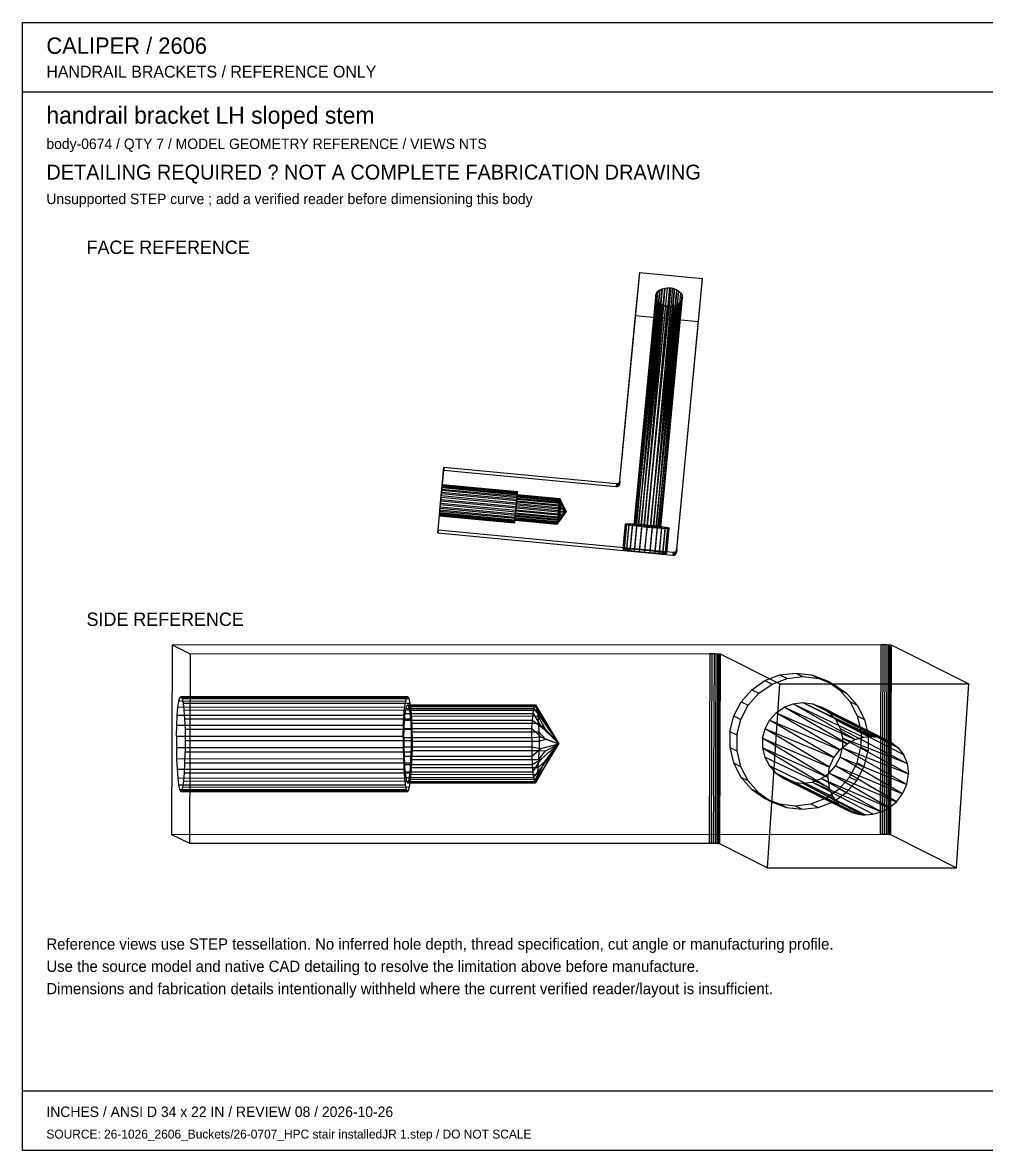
# Model space of a CAD drawing. Header units: inches. Extents: x 0.5 to 33.5, y 0.5 to 21.5.
# Drawn here: x 0.47 to 18.47, y 0.47 to 21.53 of the extents above; entities that cross this region are included whole.
import ezdxf

# ---------------------------------------------------------------- set-up
doc = ezdxf.new("R2010")
doc.units = ezdxf.units.IN
doc.header["$MEASUREMENT"] = 0

msp = doc.modelspace()

# ---------------------------------------------------------------- linework, layer by layer
at = {"layer": 'OUTLINE'}
for p, q in [((0.472, 21.528), (33.528, 21.528)), ((0.472, 0.472), (0.472, 21.528)), ((0.472, 20.236), (33.528, 20.236)), ((11.624, 12.973), (11.994, 16.861)), ((11.918, 16.061), (11.994, 16.861)), ((11.994, 16.861), (13.165, 16.75)), ((12.684, 11.692), (13.165, 16.75)), ((13.089, 15.95), (13.165, 16.75)), ((11.888, 12.154), (12.302, 16.466)), ((11.903, 12.155), (12.329, 16.506)), ((12.302, 16.466), (11.903, 12.155)), ((11.931, 12.155), (12.367, 16.537)), ((12.329, 16.506), (11.931, 12.155)), ((11.971, 12.154), (12.411, 16.558)), ((12.367, 16.537), (11.971, 12.154)), ((12.02, 12.15), (12.461, 16.572)), ((12.411, 16.558), (12.02, 12.15)), ((12.077, 12.146), (12.513, 16.577)), ((12.461, 16.572), (12.077, 12.146)), ((12.136, 12.141), (12.558, 16.576)), ((12.136, 12.141), (12.579, 16.573)), ((12.603, 16.569), (12.196, 12.135)), ((12.196, 12.135), (12.643, 16.557)), ((12.643, 16.557), (12.252, 12.128)), ((12.252, 12.128), (12.685, 16.539)), ((12.292, 16.421), (12.302, 16.466)), ((12.685, 16.539), (12.301, 12.122)), ((12.301, 12.122), (12.725, 16.512)), ((12.302, 16.466), (12.329, 16.506)), ((12.329, 16.506), (12.367, 16.537)), ((12.341, 12.116), (12.76, 16.478)), ((12.367, 16.537), (12.411, 16.558)), ((12.369, 12.111), (12.784, 16.436)), ((12.784, 16.436), (12.383, 12.107)), ((12.411, 16.558), (12.461, 16.572)), ((12.461, 16.572), (12.513, 16.577)), ((12.513, 16.577), (12.558, 16.576)), ((12.558, 16.576), (12.579, 16.573)), ((12.579, 16.573), (12.603, 16.569)), ((12.603, 16.569), (12.643, 16.557)), ((12.643, 16.557), (12.685, 16.539)), ((12.685, 16.539), (12.725, 16.512)), ((12.725, 16.512), (12.76, 16.478)), ((12.76, 16.478), (12.784, 16.436)), ((12.784, 16.436), (12.791, 16.39)), ((12.292, 16.421), (11.888, 12.151)), ((12.292, 16.421), (11.888, 12.154)), ((11.888, 12.151), (12.3, 16.375)), ((12.3, 16.375), (11.902, 12.147)), ((12.323, 16.334), (11.93, 12.142)), ((12.358, 16.299), (11.969, 12.136)), ((11.969, 12.136), (12.399, 16.272)), ((12.399, 16.272), (12.018, 12.13)), ((12.018, 12.13), (12.441, 16.254)), ((12.441, 16.254), (12.075, 12.123)), ((12.075, 12.123), (12.481, 16.242)), ((12.504, 16.238), (12.134, 12.117)), ((12.134, 12.117), (12.526, 16.235)), ((12.194, 12.112), (12.623, 16.239)), ((12.571, 16.234), (12.194, 12.112)), ((12.25, 12.108), (12.673, 16.253)), ((12.623, 16.239), (12.25, 12.108)), ((12.292, 16.421), (12.3, 16.375)), ((12.3, 16.375), (12.323, 16.334)), ((12.3, 12.104), (12.717, 16.274)), ((12.673, 16.253), (12.3, 12.104)), ((12.323, 16.334), (12.358, 16.299)), ((12.34, 12.103), (12.755, 16.305)), ((12.717, 16.274), (12.34, 12.103)), ((12.358, 16.299), (12.399, 16.272)), ((12.368, 12.103), (12.781, 16.345)), ((12.755, 16.305), (12.368, 12.103)), ((12.382, 12.104), (12.791, 16.39)), ((12.781, 16.345), (12.382, 12.104)), ((12.383, 12.107), (12.791, 16.39)), ((12.399, 16.272), (12.441, 16.254)), ((12.441, 16.254), (12.481, 16.242)), ((12.481, 16.242), (12.504, 16.238)), ((12.504, 16.238), (12.526, 16.235)), ((12.526, 16.235), (12.571, 16.234)), ((12.571, 16.234), (12.623, 16.239)), ((12.623, 16.239), (12.673, 16.253)), ((12.673, 16.253), (12.717, 16.274)), ((12.717, 16.274), (12.755, 16.305)), ((12.755, 16.305), (12.781, 16.345)), ((12.781, 16.345), (12.791, 16.39)), ((11.619, 12.917), (11.918, 16.061)), ((11.918, 16.061), (13.089, 15.95)), ((12.679, 11.636), (13.089, 15.95)), ((8.224, 12.001), (8.335, 13.171)), ((8.229, 12.056), (8.34, 13.226)), ((8.34, 13.226), (8.335, 13.171)), ((8.335, 13.171), (11.555, 12.864)), ((8.34, 13.226), (11.56, 12.92)), ((8.299, 12.797), (8.304, 12.846)), ((8.301, 12.818), (8.305, 12.862)), ((8.304, 12.846), (8.307, 12.882)), ((8.304, 12.846), (9.709, 12.713)), ((8.305, 12.862), (8.308, 12.892)), ((8.305, 12.862), (9.711, 12.728)), ((8.307, 12.882), (8.309, 12.902)), ((8.307, 12.882), (9.713, 12.748)), ((8.308, 12.892), (8.31, 12.905)), ((8.308, 12.892), (9.714, 12.758)), ((8.31, 12.905), (8.309, 12.902)), ((8.309, 12.902), (9.715, 12.768)), ((8.31, 12.905), (9.715, 12.772)), ((11.56, 12.92), (11.555, 12.864)), ((11.555, 12.864), (11.569, 12.865)), ((11.56, 12.92), (11.573, 12.92)), ((11.573, 12.92), (11.569, 12.865)), ((11.569, 12.865), (11.581, 12.868)), ((11.573, 12.92), (11.586, 12.923)), ((11.586, 12.923), (11.581, 12.868)), ((11.581, 12.868), (11.593, 12.874)), ((11.586, 12.923), (11.598, 12.929)), ((11.598, 12.929), (11.593, 12.874)), ((11.593, 12.874), (11.603, 12.882)), ((11.598, 12.929), (11.608, 12.937)), ((11.608, 12.937), (11.603, 12.882)), ((11.603, 12.882), (11.611, 12.892)), ((11.608, 12.937), (11.616, 12.948)), ((11.616, 12.948), (11.611, 12.892)), ((11.611, 12.892), (11.617, 12.904)), ((11.616, 12.948), (11.622, 12.96)), ((11.622, 12.96), (11.617, 12.904)), ((11.617, 12.904), (11.619, 12.917)), ((11.624, 12.973), (11.619, 12.917)), ((11.622, 12.96), (11.624, 12.973)), ((8.281, 12.599), (8.287, 12.67)), ((8.283, 12.627), (8.29, 12.697)), ((8.287, 12.67), (8.294, 12.737)), ((8.287, 12.67), (9.693, 12.536)), ((8.29, 12.697), (8.296, 12.762)), ((8.29, 12.697), (9.695, 12.563)), ((8.294, 12.737), (8.299, 12.797)), ((8.294, 12.737), (9.699, 12.603)), ((8.296, 12.762), (8.301, 12.818)), ((8.296, 12.762), (9.701, 12.628)), ((8.299, 12.797), (9.705, 12.663)), ((8.301, 12.818), (9.706, 12.684)), ((9.699, 12.603), (9.705, 12.663)), ((9.699, 12.602), (9.703, 12.648)), ((9.701, 12.628), (9.706, 12.684)), ((9.701, 12.631), (9.705, 12.671)), ((9.703, 12.648), (9.706, 12.684)), ((9.703, 12.648), (10.495, 12.572)), ((9.705, 12.663), (9.709, 12.713)), ((9.705, 12.671), (9.708, 12.701)), ((9.705, 12.671), (10.498, 12.596)), ((9.706, 12.684), (9.711, 12.728)), ((9.706, 12.684), (9.709, 12.709)), ((9.706, 12.684), (10.499, 12.609)), ((9.708, 12.701), (9.71, 12.717)), ((9.708, 12.701), (10.5, 12.625)), ((9.709, 12.713), (9.713, 12.748)), ((9.709, 12.709), (9.71, 12.72)), ((9.709, 12.709), (10.501, 12.633)), ((9.71, 12.72), (10.502, 12.645)), ((9.71, 12.72), (9.71, 12.717)), ((9.71, 12.717), (10.502, 12.642)), ((9.711, 12.728), (9.714, 12.758)), ((9.713, 12.748), (9.715, 12.768)), ((9.714, 12.758), (9.715, 12.772)), ((9.715, 12.772), (9.715, 12.768)), ((10.499, 12.609), (10.501, 12.633)), ((10.5, 12.625), (10.502, 12.642)), ((10.501, 12.633), (10.502, 12.645)), ((10.501, 12.633), (10.543, 12.558)), ((10.502, 12.645), (10.502, 12.642)), ((10.502, 12.645), (10.543, 12.558)), ((10.502, 12.642), (10.542, 12.555)), ((8.26, 12.381), (8.264, 12.43)), ((8.262, 12.409), (8.268, 12.465)), ((8.264, 12.43), (8.27, 12.49)), ((8.264, 12.43), (9.67, 12.296)), ((8.268, 12.465), (8.274, 12.53)), ((8.268, 12.465), (9.673, 12.332)), ((8.27, 12.49), (8.276, 12.557)), ((8.27, 12.49), (9.675, 12.356)), ((8.274, 12.53), (8.281, 12.599)), ((8.274, 12.53), (9.679, 12.396)), ((8.276, 12.557), (8.283, 12.627)), ((8.276, 12.557), (9.682, 12.423)), ((8.281, 12.599), (9.686, 12.466)), ((8.283, 12.627), (9.688, 12.494)), ((9.675, 12.356), (9.682, 12.423)), ((9.677, 12.378), (9.683, 12.433)), ((9.679, 12.396), (9.686, 12.466)), ((9.681, 12.411), (9.686, 12.468)), ((9.682, 12.423), (9.688, 12.494)), ((9.683, 12.433), (9.688, 12.491)), ((9.683, 12.433), (10.475, 12.358)), ((9.686, 12.466), (9.693, 12.536)), ((9.686, 12.468), (9.692, 12.526)), ((9.686, 12.468), (10.478, 12.393)), ((9.688, 12.494), (9.695, 12.563)), ((9.688, 12.491), (9.694, 12.548)), ((9.688, 12.491), (10.48, 12.416)), ((9.692, 12.526), (9.697, 12.581)), ((9.692, 12.526), (10.484, 12.451)), ((9.693, 12.536), (9.699, 12.603)), ((9.694, 12.548), (9.699, 12.602)), ((9.694, 12.548), (10.486, 12.473)), ((9.695, 12.563), (9.701, 12.628)), ((9.697, 12.581), (9.701, 12.631)), ((9.697, 12.581), (10.489, 12.506)), ((9.699, 12.602), (10.491, 12.526)), ((9.701, 12.631), (10.494, 12.555)), ((10.478, 12.393), (10.533, 12.463)), ((10.478, 12.393), (10.484, 12.451)), ((10.48, 12.416), (10.535, 12.476)), ((10.48, 12.416), (10.486, 12.473)), ((10.484, 12.451), (10.489, 12.506)), ((10.484, 12.451), (10.533, 12.463)), ((10.486, 12.473), (10.491, 12.526)), ((10.486, 12.473), (10.535, 12.476)), ((10.489, 12.506), (10.494, 12.555)), ((10.489, 12.506), (10.533, 12.463)), ((10.491, 12.526), (10.495, 12.572)), ((10.491, 12.526), (10.535, 12.476)), ((10.494, 12.555), (10.498, 12.596)), ((10.494, 12.555), (10.539, 12.521)), ((10.495, 12.572), (10.499, 12.609)), ((10.495, 12.572), (10.54, 12.53)), ((10.498, 12.596), (10.5, 12.625)), ((10.498, 12.596), (10.539, 12.521)), ((10.499, 12.609), (10.54, 12.53)), ((10.5, 12.625), (10.542, 12.555)), ((10.533, 12.463), (10.624, 12.391)), ((10.533, 12.463), (10.579, 12.427)), ((10.535, 12.476), (10.624, 12.391)), ((10.535, 12.476), (10.579, 12.434)), ((10.539, 12.521), (10.581, 12.456)), ((10.54, 12.53), (10.582, 12.46)), ((10.542, 12.555), (10.583, 12.473)), ((10.543, 12.558), (10.583, 12.474)), ((10.579, 12.434), (10.624, 12.391)), ((10.579, 12.427), (10.624, 12.391)), ((10.581, 12.456), (10.624, 12.391)), ((10.582, 12.46), (10.624, 12.391)), ((10.583, 12.474), (10.624, 12.391)), ((10.583, 12.473), (10.624, 12.391)), ((8.254, 12.325), (8.256, 12.345)), ((8.254, 12.321), (8.255, 12.335)), ((8.254, 12.325), (9.66, 12.191)), ((8.254, 12.325), (8.254, 12.321)), ((8.254, 12.321), (9.659, 12.188)), ((8.255, 12.335), (8.258, 12.365)), ((8.255, 12.335), (9.661, 12.201)), ((8.256, 12.345), (8.26, 12.381)), ((8.256, 12.345), (9.662, 12.211)), ((8.258, 12.365), (8.262, 12.409)), ((8.258, 12.365), (9.664, 12.231)), ((8.26, 12.381), (9.665, 12.247)), ((8.262, 12.409), (9.668, 12.275)), ((9.661, 12.201), (9.664, 12.231)), ((9.662, 12.211), (9.665, 12.247)), ((9.664, 12.231), (9.668, 12.275)), ((9.664, 12.24), (9.665, 12.251)), ((9.665, 12.242), (9.664, 12.24)), ((9.664, 12.24), (10.456, 12.164)), ((9.665, 12.247), (9.67, 12.296)), ((9.665, 12.251), (9.668, 12.275)), ((9.665, 12.242), (9.666, 12.259)), ((9.665, 12.251), (10.458, 12.176)), ((9.665, 12.242), (10.457, 12.167)), ((9.666, 12.259), (9.669, 12.288)), ((9.666, 12.259), (10.458, 12.184)), ((9.668, 12.275), (9.673, 12.332)), ((9.668, 12.275), (9.671, 12.312)), ((9.668, 12.275), (10.46, 12.2)), ((9.669, 12.288), (9.673, 12.329)), ((9.669, 12.288), (10.461, 12.213)), ((9.67, 12.296), (9.675, 12.356)), ((9.671, 12.312), (9.676, 12.358)), ((9.671, 12.312), (10.463, 12.236)), ((9.673, 12.332), (9.679, 12.396)), ((9.673, 12.329), (9.677, 12.378)), ((9.673, 12.329), (10.465, 12.254)), ((9.676, 12.358), (9.681, 12.411)), ((9.676, 12.358), (10.468, 12.283)), ((9.677, 12.378), (10.47, 12.303)), ((9.681, 12.411), (10.473, 12.336)), ((10.456, 12.164), (10.512, 12.242)), ((10.457, 12.167), (10.513, 12.245)), ((10.458, 12.184), (10.513, 12.245)), ((10.458, 12.176), (10.512, 12.242)), ((10.458, 12.184), (10.461, 12.213)), ((10.46, 12.2), (10.515, 12.27)), ((10.46, 12.2), (10.463, 12.236)), ((10.461, 12.213), (10.516, 12.279)), ((10.461, 12.213), (10.465, 12.254)), ((10.463, 12.236), (10.468, 12.283)), ((10.463, 12.236), (10.515, 12.27)), ((10.465, 12.254), (10.47, 12.303)), ((10.465, 12.254), (10.516, 12.279)), ((10.468, 12.283), (10.473, 12.336)), ((10.468, 12.283), (10.52, 12.323)), ((10.47, 12.303), (10.475, 12.358)), ((10.47, 12.303), (10.521, 12.337)), ((10.473, 12.336), (10.478, 12.393)), ((10.473, 12.336), (10.52, 12.323)), ((10.475, 12.358), (10.48, 12.416)), ((10.475, 12.358), (10.521, 12.337)), ((10.478, 12.393), (10.52, 12.323)), ((10.478, 12.393), (10.624, 12.391)), ((10.48, 12.416), (10.521, 12.337)), ((10.48, 12.416), (10.624, 12.391)), ((10.512, 12.242), (10.568, 12.316)), ((10.513, 12.245), (10.568, 12.318)), ((10.515, 12.27), (10.57, 12.33)), ((10.516, 12.279), (10.57, 12.335)), ((10.52, 12.323), (10.624, 12.391)), ((10.52, 12.323), (10.572, 12.357)), ((10.521, 12.337), (10.624, 12.391)), ((10.521, 12.337), (10.573, 12.364)), ((10.568, 12.318), (10.624, 12.391)), ((10.568, 12.316), (10.624, 12.391)), ((10.57, 12.335), (10.624, 12.391)), ((10.57, 12.33), (10.624, 12.391)), ((10.572, 12.357), (10.624, 12.391)), ((10.573, 12.364), (10.624, 12.391)), ((8.229, 12.056), (8.224, 12.001)), ((8.229, 12.056), (12.62, 11.639)), ((9.659, 12.188), (9.661, 12.201)), ((9.66, 12.191), (9.659, 12.188)), ((9.66, 12.191), (9.662, 12.211)), ((10.456, 12.164), (10.458, 12.176)), ((10.457, 12.167), (10.456, 12.164)), ((10.457, 12.167), (10.458, 12.184)), ((10.458, 12.176), (10.46, 12.2)), ((11.684, 11.702), (11.729, 12.17)), ((11.684, 11.697), (11.728, 12.165)), ((11.707, 11.691), (11.751, 12.159)), ((11.708, 11.704), (11.753, 12.172)), ((11.729, 12.17), (11.728, 12.165)), ((11.728, 12.165), (11.751, 12.159)), ((11.729, 12.17), (11.753, 12.172)), ((11.751, 12.159), (11.797, 12.15)), ((11.752, 11.682), (11.797, 12.15)), ((11.753, 12.172), (11.799, 12.172)), ((11.754, 11.704), (11.799, 12.172)), ((11.797, 12.15), (11.862, 12.14)), ((11.799, 12.172), (11.865, 12.169)), ((11.818, 11.672), (11.862, 12.14)), ((11.82, 11.701), (11.865, 12.169)), ((11.862, 12.14), (11.943, 12.13)), ((11.865, 12.169), (11.946, 12.164)), ((11.888, 12.154), (11.903, 12.155)), ((11.888, 12.154), (11.888, 12.151)), ((11.888, 12.151), (11.902, 12.147)), ((11.899, 11.662), (11.943, 12.13)), ((11.902, 11.696), (11.946, 12.164)), ((11.902, 12.147), (11.93, 12.142)), ((11.903, 12.155), (11.931, 12.155)), ((11.93, 12.142), (11.969, 12.136)), ((11.931, 12.155), (11.971, 12.154)), ((11.943, 12.13), (12.035, 12.12)), ((11.946, 12.164), (12.039, 12.157)), ((11.969, 12.136), (12.018, 12.13)), ((11.971, 12.154), (12.02, 12.15)), ((11.991, 11.652), (12.035, 12.12)), ((11.994, 11.689), (12.039, 12.157)), ((12.018, 12.13), (12.075, 12.123)), ((12.02, 12.15), (12.077, 12.146)), ((12.035, 12.12), (12.133, 12.11)), ((12.039, 12.157), (12.137, 12.148)), ((12.075, 12.123), (12.134, 12.117)), ((12.077, 12.146), (12.136, 12.141)), ((12.089, 11.642), (12.133, 12.11)), ((12.092, 11.681), (12.137, 12.148)), ((12.133, 12.11), (12.232, 12.101)), ((12.134, 12.117), (12.194, 12.112)), ((12.136, 12.141), (12.196, 12.135)), ((12.137, 12.148), (12.235, 12.139)), ((12.187, 11.633), (12.232, 12.101)), ((12.19, 11.671), (12.235, 12.139)), ((12.194, 12.112), (12.25, 12.108)), ((12.196, 12.135), (12.252, 12.128)), ((12.232, 12.101), (12.324, 12.094)), ((12.235, 12.139), (12.327, 12.128)), ((12.25, 12.108), (12.3, 12.104)), ((12.252, 12.128), (12.301, 12.122)), ((12.28, 11.626), (12.324, 12.094)), ((12.283, 11.66), (12.327, 12.128)), ((12.3, 12.104), (12.34, 12.103)), ((12.301, 12.122), (12.341, 12.116)), ((12.324, 12.094), (12.406, 12.089)), ((12.327, 12.128), (12.408, 12.118)), ((12.34, 12.103), (12.368, 12.103)), ((12.341, 12.116), (12.369, 12.111)), ((12.361, 11.621), (12.406, 12.089)), ((12.364, 11.65), (12.408, 12.118)), ((12.368, 12.103), (12.382, 12.104)), ((12.369, 12.111), (12.383, 12.107)), ((12.383, 12.107), (12.382, 12.104)), ((12.406, 12.089), (12.472, 12.086)), ((12.408, 12.118), (12.473, 12.108)), ((12.427, 11.618), (12.472, 12.086)), ((12.429, 11.64), (12.473, 12.108)), ((12.472, 12.086), (12.518, 12.086)), ((12.473, 12.108), (12.519, 12.099)), ((12.473, 11.618), (12.518, 12.086)), ((12.475, 11.632), (12.519, 12.099)), ((12.497, 11.62), (12.542, 12.088)), ((12.498, 11.625), (12.542, 12.093)), ((12.518, 12.086), (12.542, 12.088)), ((12.519, 12.099), (12.542, 12.093)), ((12.542, 12.093), (12.542, 12.088)), ((8.224, 12.001), (12.615, 11.583)), ((11.684, 11.702), (11.708, 11.704)), ((11.684, 11.702), (11.684, 11.697)), ((11.684, 11.697), (11.707, 11.691)), ((11.707, 11.691), (11.752, 11.682)), ((11.708, 11.704), (11.754, 11.704)), ((11.752, 11.682), (11.818, 11.672)), ((11.754, 11.704), (11.82, 11.701)), ((11.818, 11.672), (11.899, 11.662)), ((11.82, 11.701), (11.902, 11.696)), ((11.899, 11.662), (11.991, 11.652)), ((11.902, 11.696), (11.994, 11.689)), ((11.991, 11.652), (12.089, 11.642)), ((11.994, 11.689), (12.092, 11.681)), ((12.089, 11.642), (12.187, 11.633)), ((12.092, 11.681), (12.19, 11.671)), ((12.187, 11.633), (12.28, 11.626)), ((12.19, 11.671), (12.283, 11.66)), ((12.28, 11.626), (12.361, 11.621)), ((12.283, 11.66), (12.364, 11.65)), ((12.361, 11.621), (12.427, 11.618)), ((12.364, 11.65), (12.429, 11.64)), ((12.427, 11.618), (12.473, 11.618)), ((12.429, 11.64), (12.475, 11.632)), ((12.473, 11.618), (12.497, 11.62)), ((12.475, 11.632), (12.498, 11.625)), ((12.498, 11.625), (12.497, 11.62)), ((12.62, 11.639), (12.615, 11.583)), ((12.615, 11.583), (12.628, 11.584)), ((12.62, 11.639), (12.633, 11.639)), ((12.633, 11.639), (12.628, 11.584)), ((12.628, 11.584), (12.641, 11.587)), ((12.633, 11.639), (12.646, 11.642)), ((12.646, 11.642), (12.641, 11.587)), ((12.641, 11.587), (12.653, 11.593)), ((12.646, 11.642), (12.658, 11.648)), ((12.658, 11.648), (12.653, 11.593)), ((12.653, 11.593), (12.663, 11.601)), ((12.658, 11.648), (12.668, 11.656)), ((12.668, 11.656), (12.663, 11.601)), ((12.663, 11.601), (12.671, 11.611)), ((12.668, 11.656), (12.676, 11.667)), ((12.676, 11.667), (12.671, 11.611)), ((12.671, 11.611), (12.677, 11.623)), ((12.676, 11.667), (12.682, 11.679)), ((12.682, 11.679), (12.677, 11.623)), ((12.677, 11.623), (12.679, 11.636)), ((12.684, 11.692), (12.679, 11.636)), ((12.682, 11.679), (12.684, 11.692)), ((3.267, 9.913), (3.252, 6.373)), ((3.267, 9.913), (16.495, 9.917)), ((3.267, 9.913), (3.602, 9.745)), ((16.495, 9.917), (16.48, 6.377)), ((16.495, 9.917), (16.535, 9.916)), ((16.535, 9.916), (16.52, 6.377)), ((16.535, 9.916), (16.573, 9.916)), ((16.573, 9.916), (16.558, 6.377)), ((16.573, 9.916), (16.609, 9.915)), ((16.609, 9.915), (16.594, 6.376)), ((16.609, 9.915), (16.639, 9.914)), ((16.639, 9.914), (16.624, 6.374)), ((16.639, 9.914), (16.663, 9.912)), ((16.663, 9.912), (16.649, 6.373)), ((16.663, 9.912), (16.68, 9.91)), ((16.68, 9.91), (16.665, 6.371)), ((16.688, 9.908), (16.673, 6.369)), ((16.68, 9.91), (16.688, 9.908)), ((16.688, 9.908), (18.137, 9.184)), ((3.602, 9.745), (3.587, 6.206)), ((3.602, 9.745), (13.303, 9.748)), ((13.303, 9.748), (13.288, 6.209)), ((13.303, 9.748), (13.342, 9.748)), ((13.342, 9.748), (13.327, 6.209)), ((13.342, 9.748), (13.381, 9.747)), ((13.381, 9.747), (13.366, 6.208)), ((13.381, 9.747), (13.416, 9.746)), ((13.416, 9.746), (13.401, 6.207)), ((13.416, 9.746), (13.447, 9.745)), ((13.447, 9.745), (13.432, 6.206)), ((13.447, 9.745), (13.471, 9.743)), ((13.471, 9.743), (13.456, 6.204)), ((13.471, 9.743), (13.487, 9.742)), ((13.487, 9.742), (13.473, 6.202)), ((13.496, 9.74), (13.481, 6.2)), ((13.487, 9.742), (13.496, 9.74)), ((13.496, 9.74), (14.609, 9.183)), ((14.331, 9.243), (14.61, 9.349)), ((14.465, 9.176), (14.744, 9.282)), ((14.61, 9.349), (14.905, 9.385)), ((14.61, 9.349), (14.744, 9.282)), ((14.744, 9.282), (15.039, 9.318)), ((14.905, 9.385), (15.039, 9.318)), ((14.905, 9.385), (15.201, 9.349)), ((15.039, 9.318), (15.335, 9.282)), ((15.201, 9.349), (15.479, 9.244)), ((15.201, 9.349), (15.335, 9.282)), ((15.335, 9.282), (15.613, 9.177)), ((13.887, 8.85), (14.085, 9.074)), ((14.085, 9.074), (14.331, 9.243)), ((14.085, 9.074), (14.219, 9.007)), ((14.219, 9.007), (14.465, 9.176)), ((14.331, 9.243), (14.465, 9.176)), ((14.381, 5.75), (14.609, 9.183)), ((14.609, 9.183), (18.137, 9.184)), ((15.479, 9.244), (15.723, 9.074)), ((15.479, 9.244), (15.613, 9.177)), ((15.613, 9.177), (15.857, 9.007)), ((15.723, 9.074), (15.919, 8.851)), ((15.723, 9.074), (15.857, 9.007)), ((17.909, 5.751), (18.137, 9.184)), ((3.374, 8.749), (3.392, 8.862)), ((3.392, 8.862), (3.411, 8.928)), ((3.392, 8.862), (7.625, 8.864)), ((3.411, 8.928), (3.431, 8.944)), ((3.411, 8.928), (7.644, 8.93)), ((3.431, 8.944), (7.664, 8.945)), ((3.431, 8.944), (3.451, 8.908)), ((3.451, 8.908), (7.684, 8.91)), ((3.451, 8.908), (3.469, 8.823)), ((7.607, 8.751), (7.625, 8.864)), ((7.625, 8.864), (7.644, 8.93)), ((7.644, 8.93), (7.664, 8.945)), ((7.664, 8.945), (7.684, 8.91)), ((7.684, 8.91), (7.702, 8.825)), ((13.748, 8.585), (13.887, 8.85)), ((13.887, 8.85), (14.021, 8.783)), ((14.021, 8.783), (14.219, 9.007)), ((15.857, 9.007), (16.053, 8.783)), ((15.919, 8.851), (16.056, 8.586)), ((15.919, 8.851), (16.053, 8.783)), ((3.36, 8.596), (3.374, 8.749)), ((3.374, 8.749), (7.607, 8.751)), ((3.469, 8.823), (7.702, 8.825)), ((3.469, 8.823), (3.486, 8.694)), ((3.486, 8.694), (7.718, 8.695)), ((3.486, 8.694), (3.498, 8.527)), ((7.593, 8.598), (7.607, 8.751)), ((7.617, 8.628), (7.631, 8.721)), ((7.631, 8.721), (7.647, 8.775)), ((7.631, 8.721), (10.017, 8.722)), ((7.647, 8.775), (7.663, 8.788)), ((7.647, 8.775), (10.033, 8.776)), ((7.663, 8.788), (10.049, 8.789)), ((7.663, 8.788), (7.68, 8.759)), ((7.68, 8.759), (10.066, 8.76)), ((7.68, 8.759), (7.695, 8.689)), ((7.695, 8.689), (10.081, 8.69)), ((7.695, 8.689), (7.708, 8.582)), ((7.702, 8.825), (7.718, 8.695)), ((7.718, 8.695), (7.731, 8.529)), ((10.003, 8.629), (10.017, 8.722)), ((10.017, 8.722), (10.033, 8.776)), ((10.017, 8.722), (10.173, 8.508)), ((10.033, 8.776), (10.049, 8.789)), ((10.033, 8.776), (10.173, 8.508)), ((10.049, 8.789), (10.173, 8.508)), ((10.049, 8.789), (10.482, 8.061)), ((10.049, 8.789), (10.066, 8.76)), ((10.049, 8.789), (10.213, 8.488)), ((10.066, 8.76), (10.081, 8.69)), ((10.066, 8.76), (10.213, 8.488)), ((10.081, 8.69), (10.094, 8.583)), ((10.081, 8.69), (10.213, 8.488)), ((13.882, 8.518), (14.021, 8.783)), ((14.418, 8.507), (14.539, 8.643)), ((14.539, 8.643), (14.688, 8.746)), ((14.539, 8.643), (15.864, 8.062)), ((15.731, 7.953), (14.539, 8.643)), ((14.688, 8.746), (14.858, 8.811)), ((14.688, 8.746), (16.015, 8.141)), ((15.864, 8.062), (14.688, 8.746)), ((14.858, 8.811), (15.037, 8.833)), ((14.858, 8.811), (16.171, 8.185)), ((16.015, 8.141), (14.858, 8.811)), ((15.037, 8.833), (16.307, 8.197)), ((15.037, 8.833), (16.372, 8.195)), ((15.037, 8.833), (15.217, 8.811)), ((15.217, 8.811), (16.563, 8.153)), ((16.442, 8.185), (15.217, 8.811)), ((15.217, 8.811), (15.386, 8.746)), ((15.386, 8.746), (16.689, 8.092)), ((16.563, 8.153), (15.386, 8.746)), ((15.386, 8.746), (15.534, 8.643)), ((15.534, 8.643), (16.812, 7.996)), ((16.689, 8.092), (15.534, 8.643)), ((15.534, 8.643), (15.654, 8.508)), ((16.053, 8.783), (16.19, 8.519)), ((3.35, 8.412), (3.36, 8.596)), ((3.36, 8.596), (7.593, 8.598)), ((3.498, 8.527), (7.731, 8.529)), ((3.498, 8.527), (3.507, 8.334)), ((7.583, 8.413), (7.593, 8.598)), ((7.597, 8.351), (7.605, 8.502)), ((7.605, 8.502), (7.617, 8.628)), ((7.605, 8.502), (9.991, 8.503)), ((7.617, 8.628), (10.003, 8.629)), ((7.708, 8.582), (10.094, 8.583)), ((7.708, 8.582), (7.719, 8.446)), ((7.719, 8.446), (10.105, 8.446)), ((7.719, 8.446), (7.726, 8.286)), ((7.731, 8.529), (7.74, 8.335)), ((9.983, 8.351), (9.991, 8.503)), ((9.991, 8.503), (10.003, 8.629)), ((9.991, 8.503), (10.157, 8.382)), ((10.003, 8.629), (10.157, 8.382)), ((10.094, 8.583), (10.105, 8.446)), ((10.094, 8.583), (10.229, 8.346)), ((10.105, 8.446), (10.112, 8.287)), ((10.105, 8.446), (10.229, 8.346)), ((10.173, 8.508), (10.482, 8.061)), ((10.173, 8.508), (10.328, 8.285)), ((10.213, 8.488), (10.482, 8.061)), ((10.213, 8.488), (10.348, 8.275)), ((13.675, 8.295), (13.748, 8.585)), ((13.748, 8.585), (13.882, 8.518)), ((13.809, 8.228), (13.882, 8.518)), ((14.333, 8.346), (14.418, 8.507)), ((14.418, 8.507), (15.731, 7.953)), ((15.617, 7.806), (14.418, 8.507)), ((15.654, 8.508), (16.917, 7.862)), ((15.654, 8.508), (15.737, 8.347)), ((16.056, 8.586), (16.126, 8.296)), ((16.056, 8.586), (16.19, 8.519)), ((16.19, 8.519), (16.26, 8.229)), ((3.345, 8.208), (3.35, 8.412)), ((3.35, 8.412), (7.583, 8.413)), ((3.507, 8.334), (7.74, 8.335)), ((3.507, 8.334), (3.511, 8.124)), ((7.577, 8.209), (7.583, 8.413)), ((7.592, 8.182), (7.597, 8.351)), ((7.597, 8.351), (9.983, 8.351)), ((7.726, 8.286), (10.112, 8.287)), ((7.726, 8.286), (7.729, 8.114)), ((7.74, 8.335), (7.744, 8.126)), ((9.978, 8.183), (9.983, 8.351)), ((9.983, 8.351), (10.147, 8.192)), ((10.112, 8.287), (10.115, 8.115)), ((10.112, 8.287), (10.237, 8.147)), ((10.157, 8.382), (10.32, 8.222)), ((10.229, 8.346), (10.355, 8.204)), ((10.32, 8.222), (10.482, 8.061)), ((10.328, 8.285), (10.482, 8.061)), ((10.348, 8.275), (10.482, 8.061)), ((13.675, 8.295), (13.674, 7.997)), ((13.675, 8.295), (13.809, 8.228)), ((13.809, 8.228), (13.808, 7.93)), ((14.289, 8.17), (14.333, 8.346)), ((14.333, 8.346), (15.617, 7.806)), ((15.537, 7.628), (14.333, 8.346)), ((15.737, 8.347), (16.988, 7.693)), ((15.737, 8.347), (15.78, 8.171)), ((16.126, 8.296), (16.125, 7.998)), ((16.126, 8.296), (16.26, 8.229)), ((16.26, 8.229), (16.259, 7.931)), ((3.345, 8.208), (3.344, 7.994)), ((3.345, 8.208), (7.577, 8.209)), ((3.511, 8.124), (3.51, 7.911)), ((3.511, 8.124), (7.744, 8.126)), ((7.577, 8.209), (7.577, 7.995)), ((7.592, 8.182), (7.591, 8.007)), ((7.591, 8.007), (9.978, 8.008)), ((7.591, 8.007), (7.595, 7.835)), ((7.592, 8.182), (9.978, 8.183)), ((7.729, 8.114), (7.728, 7.939)), ((7.729, 8.114), (10.115, 8.115)), ((7.744, 8.126), (7.743, 7.912)), ((9.978, 8.183), (10.147, 8.192)), ((9.978, 8.183), (9.978, 8.008)), ((9.978, 8.008), (9.981, 7.835)), ((9.978, 8.008), (10.146, 7.976)), ((10.043, 7.334), (10.482, 8.061)), ((10.115, 8.115), (10.114, 7.939)), ((10.115, 8.115), (10.237, 8.147)), ((10.146, 7.976), (10.314, 8.019)), ((10.147, 8.192), (10.315, 8.127)), ((10.17, 7.634), (10.482, 8.061)), ((10.21, 7.614), (10.482, 8.061)), ((10.237, 8.147), (10.359, 8.104)), ((10.314, 8.019), (10.482, 8.061)), ((10.315, 8.127), (10.482, 8.061)), ((10.318, 7.919), (10.482, 8.061)), ((10.326, 7.848), (10.482, 8.061)), ((10.346, 7.838), (10.482, 8.061)), ((10.354, 7.901), (10.482, 8.061)), ((10.355, 8.204), (10.482, 8.061)), ((10.359, 8.104), (10.482, 8.061)), ((10.359, 7.996), (10.482, 8.061)), ((14.289, 8.17), (15.537, 7.628)), ((15.507, 7.433), (14.289, 8.17)), ((14.289, 8.17), (14.289, 7.988)), ((15.731, 7.953), (15.864, 8.062)), ((15.78, 8.171), (15.779, 7.989)), ((15.78, 8.171), (17.011, 7.501)), ((16.988, 7.693), (15.78, 8.171)), ((15.864, 8.062), (16.015, 8.141)), ((16.015, 8.141), (16.171, 8.185)), ((16.171, 8.185), (16.307, 8.197)), ((16.307, 8.197), (16.372, 8.195)), ((16.372, 8.195), (16.442, 8.185)), ((16.442, 8.185), (16.563, 8.153)), ((16.563, 8.153), (16.689, 8.092)), ((16.689, 8.092), (16.812, 7.996)), ((3.344, 7.994), (7.577, 7.995)), ((3.344, 7.994), (3.348, 7.785)), ((3.504, 7.706), (3.51, 7.911)), ((3.51, 7.911), (7.743, 7.912)), ((7.577, 7.995), (7.581, 7.786)), ((7.595, 7.835), (9.981, 7.835)), ((7.595, 7.835), (7.602, 7.676)), ((7.723, 7.77), (7.728, 7.939)), ((7.728, 7.939), (10.114, 7.939)), ((7.737, 7.708), (7.743, 7.912)), ((9.981, 7.835), (10.146, 7.976)), ((9.981, 7.835), (9.988, 7.676)), ((10.11, 7.771), (10.114, 7.939)), ((10.11, 7.771), (10.236, 7.931)), ((10.114, 7.939), (10.236, 7.931)), ((10.154, 7.777), (10.318, 7.919)), ((10.17, 7.634), (10.326, 7.848)), ((10.21, 7.614), (10.346, 7.838)), ((10.226, 7.741), (10.354, 7.901)), ((10.236, 7.931), (10.359, 7.996)), ((13.674, 7.997), (13.808, 7.93)), ((13.674, 7.997), (13.744, 7.707)), ((13.808, 7.93), (13.878, 7.64)), ((15.507, 7.433), (14.289, 7.988)), ((14.289, 7.988), (15.53, 7.241)), ((14.289, 7.988), (14.331, 7.812)), ((15.53, 7.241), (14.331, 7.812)), ((14.331, 7.812), (14.415, 7.651)), ((15.537, 7.628), (15.617, 7.806)), ((15.617, 7.806), (15.731, 7.953)), ((15.65, 7.652), (15.735, 7.813)), ((15.735, 7.813), (15.779, 7.989)), ((16.901, 7.127), (15.735, 7.813)), ((15.735, 7.813), (16.98, 7.306)), ((16.98, 7.306), (15.779, 7.989)), ((15.779, 7.989), (17.011, 7.501)), ((16.053, 7.708), (16.125, 7.998)), ((16.125, 7.998), (16.259, 7.931)), ((16.187, 7.641), (16.259, 7.931)), ((16.812, 7.996), (16.917, 7.862)), ((16.917, 7.862), (16.988, 7.693)), ((3.348, 7.785), (7.581, 7.786)), ((3.348, 7.785), (3.356, 7.591)), ((3.356, 7.591), (7.589, 7.592)), ((3.356, 7.591), (3.369, 7.425)), ((3.494, 7.522), (3.504, 7.706)), ((3.504, 7.706), (7.737, 7.708)), ((7.581, 7.786), (7.589, 7.592)), ((7.589, 7.592), (7.602, 7.426)), ((7.602, 7.676), (9.988, 7.676)), ((7.602, 7.676), (7.612, 7.539)), ((7.704, 7.493), (7.715, 7.619)), ((7.715, 7.619), (7.723, 7.77)), ((7.715, 7.619), (10.101, 7.62)), ((7.723, 7.77), (10.11, 7.771)), ((7.727, 7.523), (7.737, 7.708)), ((9.988, 7.676), (10.154, 7.777)), ((9.988, 7.676), (9.998, 7.539)), ((9.998, 7.539), (10.154, 7.777)), ((10.012, 7.433), (10.17, 7.634)), ((10.027, 7.363), (10.17, 7.634)), ((10.043, 7.334), (10.17, 7.634)), ((10.043, 7.334), (10.21, 7.614)), ((10.06, 7.346), (10.21, 7.614)), ((10.076, 7.401), (10.21, 7.614)), ((10.09, 7.494), (10.226, 7.741)), ((10.09, 7.494), (10.101, 7.62)), ((10.101, 7.62), (10.11, 7.771)), ((10.101, 7.62), (10.226, 7.741)), ((13.744, 7.707), (13.878, 7.64)), ((13.744, 7.707), (13.881, 7.443)), ((13.878, 7.64), (14.015, 7.376)), ((15.601, 7.072), (14.415, 7.651)), ((14.415, 7.651), (14.534, 7.516)), ((15.507, 7.433), (15.537, 7.628)), ((15.53, 7.516), (15.65, 7.652)), ((16.786, 6.98), (15.65, 7.652)), ((15.65, 7.652), (16.901, 7.127)), ((15.913, 7.443), (16.053, 7.708)), ((16.047, 7.376), (16.187, 7.641)), ((16.053, 7.708), (16.187, 7.641)), ((16.988, 7.693), (17.011, 7.501)), ((3.369, 7.425), (7.602, 7.426)), ((3.369, 7.425), (3.385, 7.295)), ((3.48, 7.369), (3.494, 7.522)), ((3.48, 7.369), (7.713, 7.37)), ((3.494, 7.522), (7.727, 7.523)), ((7.602, 7.426), (7.618, 7.297)), ((7.612, 7.539), (9.998, 7.539)), ((7.612, 7.539), (7.625, 7.432)), ((7.625, 7.432), (10.012, 7.433)), ((7.625, 7.432), (7.641, 7.362)), ((7.674, 7.346), (7.689, 7.4)), ((7.689, 7.4), (7.704, 7.493)), ((7.689, 7.4), (10.076, 7.401)), ((7.696, 7.258), (7.713, 7.37)), ((7.704, 7.493), (10.09, 7.494)), ((7.713, 7.37), (7.727, 7.523)), ((9.998, 7.539), (10.012, 7.433)), ((10.012, 7.433), (10.027, 7.363)), ((10.06, 7.346), (10.076, 7.401)), ((10.076, 7.401), (10.09, 7.494)), ((13.881, 7.443), (14.015, 7.376)), ((13.881, 7.443), (14.078, 7.219)), ((14.015, 7.376), (14.212, 7.152)), ((15.706, 6.938), (14.534, 7.516)), ((14.534, 7.516), (15.828, 6.842)), ((14.534, 7.516), (14.683, 7.413)), ((15.828, 6.842), (14.683, 7.413)), ((14.683, 7.413), (15.955, 6.781)), ((14.683, 7.413), (14.852, 7.348)), ((15.211, 7.348), (15.38, 7.413)), ((15.38, 7.413), (15.53, 7.516)), ((16.503, 6.793), (15.38, 7.413)), ((15.38, 7.413), (16.654, 6.871)), ((15.507, 7.433), (15.53, 7.241)), ((16.654, 6.871), (15.53, 7.516)), ((15.53, 7.516), (16.786, 6.98)), ((15.715, 7.22), (15.913, 7.443)), ((15.849, 7.153), (16.047, 7.376)), ((15.913, 7.443), (16.047, 7.376)), ((16.98, 7.306), (17.011, 7.501)), ((3.385, 7.295), (7.618, 7.297)), ((3.385, 7.295), (3.404, 7.21)), ((3.404, 7.21), (7.636, 7.211)), ((3.404, 7.21), (3.424, 7.175)), ((3.424, 7.175), (3.444, 7.19)), ((3.424, 7.175), (7.656, 7.176)), ((3.444, 7.19), (3.463, 7.256)), ((3.444, 7.19), (7.677, 7.191)), ((3.463, 7.256), (3.48, 7.369)), ((3.463, 7.256), (7.696, 7.258)), ((7.618, 7.297), (7.636, 7.211)), ((7.636, 7.211), (7.656, 7.176)), ((7.641, 7.362), (10.027, 7.363)), ((7.641, 7.362), (7.657, 7.333)), ((7.656, 7.176), (7.677, 7.191)), ((7.657, 7.333), (7.674, 7.346)), ((7.657, 7.333), (10.043, 7.334)), ((7.674, 7.346), (10.06, 7.346)), ((7.677, 7.191), (7.696, 7.258)), ((10.027, 7.363), (10.043, 7.334)), ((10.043, 7.334), (10.06, 7.346)), ((14.078, 7.219), (14.212, 7.152)), ((14.078, 7.219), (14.322, 7.049)), ((15.955, 6.781), (14.852, 7.348)), ((14.852, 7.348), (16.076, 6.748)), ((14.852, 7.348), (15.031, 7.326)), ((15.031, 7.326), (15.211, 7.348)), ((16.145, 6.739), (15.031, 7.326)), ((15.031, 7.326), (16.21, 6.736)), ((16.346, 6.748), (15.211, 7.348)), ((15.211, 7.348), (16.503, 6.793)), ((15.469, 7.05), (15.715, 7.22)), ((15.53, 7.241), (15.601, 7.072)), ((15.715, 7.22), (15.849, 7.153)), ((16.901, 7.127), (16.98, 7.306)), ((14.212, 7.152), (14.456, 6.982)), ((14.322, 7.049), (14.456, 6.982)), ((14.322, 7.049), (14.6, 6.944)), ((14.456, 6.982), (14.734, 6.877)), ((15.191, 6.944), (15.469, 7.05)), ((15.325, 6.877), (15.603, 6.983)), ((15.469, 7.05), (15.603, 6.983)), ((15.601, 7.072), (15.706, 6.938)), ((15.603, 6.983), (15.849, 7.153)), ((16.654, 6.871), (16.786, 6.98)), ((16.786, 6.98), (16.901, 7.127)), ((14.6, 6.944), (14.734, 6.877)), ((14.6, 6.944), (14.895, 6.908)), ((14.734, 6.877), (15.029, 6.841)), ((14.895, 6.908), (15.191, 6.944)), ((14.895, 6.908), (15.029, 6.841)), ((15.029, 6.841), (15.325, 6.877)), ((15.191, 6.944), (15.325, 6.877)), ((15.706, 6.938), (15.828, 6.842)), ((15.828, 6.842), (15.955, 6.781)), ((15.955, 6.781), (16.076, 6.748)), ((16.076, 6.748), (16.145, 6.739)), ((16.145, 6.739), (16.21, 6.736)), ((16.21, 6.736), (16.346, 6.748)), ((16.346, 6.748), (16.503, 6.793)), ((16.503, 6.793), (16.654, 6.871)), ((3.252, 6.373), (16.48, 6.377)), ((3.252, 6.373), (3.587, 6.206)), ((16.48, 6.377), (16.52, 6.377)), ((16.52, 6.377), (16.558, 6.377)), ((16.558, 6.377), (16.594, 6.376)), ((16.594, 6.376), (16.624, 6.374)), ((16.624, 6.374), (16.649, 6.373)), ((16.649, 6.373), (16.665, 6.371)), ((16.665, 6.371), (16.673, 6.369)), ((16.673, 6.369), (17.909, 5.751)), ((3.587, 6.206), (13.288, 6.209)), ((13.288, 6.209), (13.327, 6.209)), ((13.327, 6.209), (13.366, 6.208)), ((13.366, 6.208), (13.401, 6.207)), ((13.401, 6.207), (13.432, 6.206)), ((13.432, 6.206), (13.456, 6.204)), ((13.456, 6.204), (13.473, 6.202)), ((13.473, 6.202), (13.481, 6.2)), ((13.481, 6.2), (14.381, 5.75)), ((14.381, 5.75), (17.909, 5.751)), ((0.472, 1.583), (33.528, 1.583)), ((33.528, 0.472), (0.472, 0.472))]:
    msp.add_line(p, q, dxfattribs=at)

# ---------------------------------------------------------------- texts
at = {"layer": 'ANNOTATION'}
for s, height, p in [('CALIPER / 2606', 0.30556, (0.917, 20.944)), ('HANDRAIL BRACKETS / REFERENCE ONLY', 0.22222, (0.917, 20.5)), ('handrail bracket LH sloped stem', 0.31944, (0.917, 19.639)), ('body-0674 / QTY 7 / MODEL GEOMETRY REFERENCE / VIEWS NTS', 0.19444, (0.917, 19.167)), ('DETAILING REQUIRED ? NOT A COMPLETE FABRICATION DRAWING', 0.27778, (0.917, 18.597)), ('Unsupported STEP curve ; add a verified reader before dimensioning this body', 0.19444, (0.917, 18.139)), ('FACE REFERENCE', 0.25, (1.667, 17.208)), ('SIDE REFERENCE', 0.25, (1.667, 10.264)), ('Reference views use STEP tessellation. No inferred hole depth, thread specification, cut angle or manufacturing profile.', 0.208333, (0.917, 4.222)), ('Use the source model and native CAD detailing to resolve the limitation above before manufacture.', 0.20833, (0.917, 3.806)), ('Dimensions and fabrication details intentionally withheld where the current verified reader/layout is insufficient.', 0.208333, (0.917, 3.389)), ('INCHES / ANSI D 34 x 22 IN / REVIEW 08 / 2026-10-26', 0.19444, (0.917, 1.097)), ('SOURCE: 26-1026_2606_Buckets/26-0707_HPC stair installedJR 1.step / DO NOT SCALE', 0.16667, (0.917, 0.694))]:
    msp.add_text(s, height=height, dxfattribs=at).set_placement(p)

doc.saveas('drawing.dxf')
